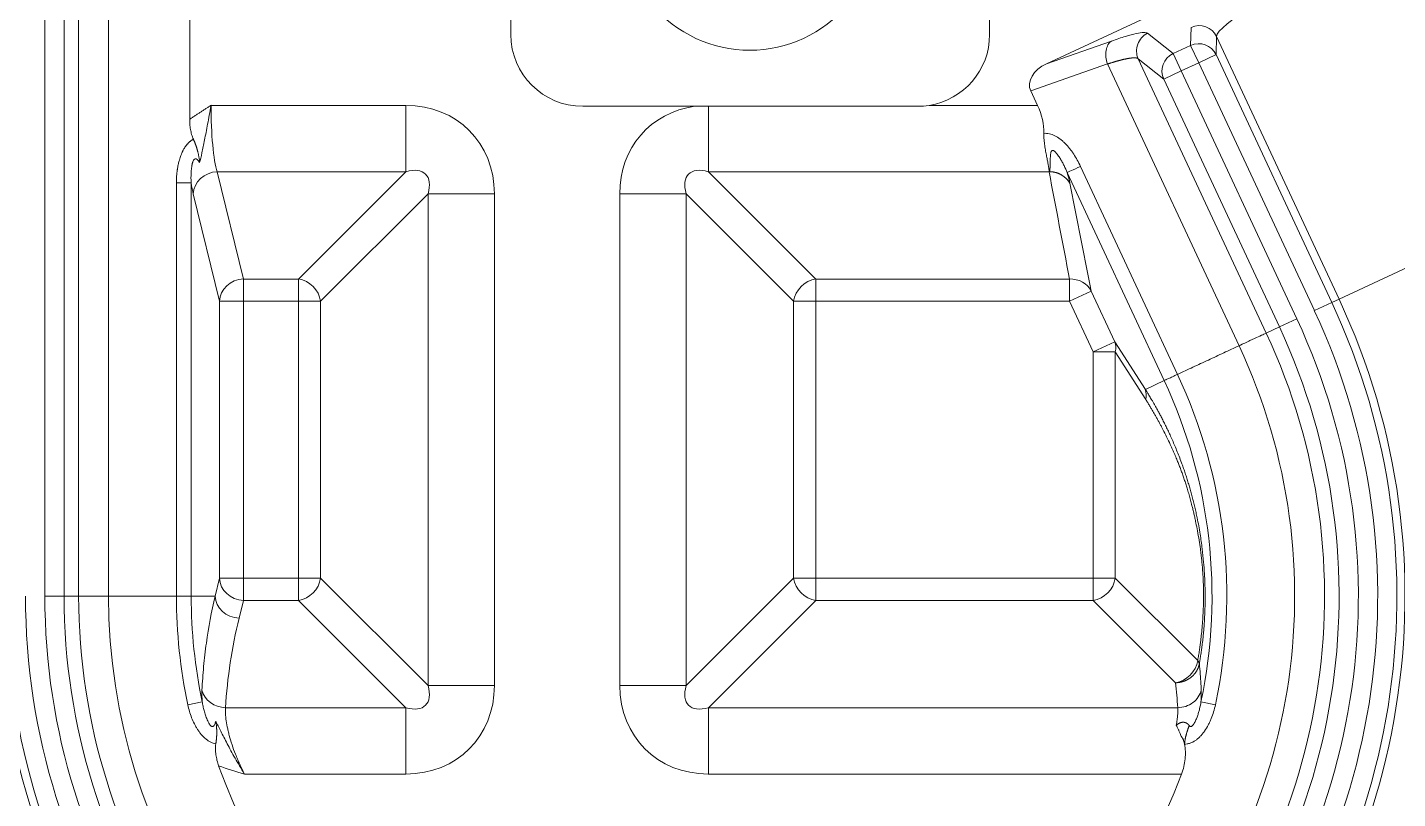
# Model space of a CAD drawing. Header units: millimetres. Extents: x 559 to 1112, y 323 to 643.
# Drawn here: x 668.85 to 697.47, y 448.84 to 464.97 of the extents above; entities that cross this region are included whole.
import ezdxf

# ---------------------------------------------------------------- set-up
doc = ezdxf.new("R2010")
doc.units = ezdxf.units.MM
doc.layers.add('core', color=7, linetype='Continuous', lineweight=20)

msp = doc.modelspace()

# ---------------------------------------------------------------- linework, layer by layer
at = {"layer": 'core', "lineweight": 13}
for p, q in [((669.211, 497.342), (669.211, 453.078)), ((669.613, 453.078), (669.613, 497.342)), ((669.917, 483.487), (669.917, 453.078)), ((670.542, 453.078), (670.542, 483.425)), ((690.135, 464.208), (697.82, 467.792)), ((672.236, 465.957), (672.236, 463.05)), ((692.243, 464.845), (692.777, 464.42)), ((693.142, 464.59), (693.152, 464.968)), ((690.135, 464.208), (691.491, 464.683)), ((693.142, 464.59), (692.777, 464.42)), ((693.142, 464.59), (693.312, 464.228)), ((693.686, 464.775), (693.676, 464.398)), ((693.686, 464.775), (696.245, 459.287)), ((692.582, 463.887), (692.048, 464.312)), ((694.722, 458.577), (692.048, 464.312)), ((692.946, 464.057), (692.777, 464.42)), ((693.312, 464.228), (693.676, 464.398)), ((696.092, 459.216), (693.676, 464.398)), ((691.41, 464.203), (689.803, 463.641)), ((694.156, 458.313), (691.41, 464.203)), ((692.582, 463.887), (692.946, 464.057)), ((693.312, 464.228), (692.946, 464.057)), ((692.946, 464.057), (695.362, 458.875)), ((695.728, 459.046), (693.312, 464.228)), ((692.582, 463.887), (694.998, 458.706)), ((689.945, 463.337), (689.803, 463.641)), ((672.682, 463.337), (676.752, 463.337)), ((676.752, 463.337), (676.752, 461.95)), ((683.07, 463.318), (687.445, 463.318)), ((683.07, 461.95), (683.07, 463.318)), ((689.945, 463.337), (687.681, 463.337)), ((672.81, 461.95), (676.752, 461.95)), ((672.81, 461.95), (673.359, 459.707)), ((674.509, 459.707), (676.752, 461.95)), ((683.07, 461.95), (690.188, 461.95)), ((683.07, 461.95), (685.313, 459.707)), ((690.844, 462.062), (692.872, 457.714)), ((702.436, 462.174), (696.245, 459.287)), ((671.959, 461.721), (671.959, 453.078)), ((671.959, 461.721), (672.267, 461.721)), ((672.267, 453.078), (672.267, 461.721)), ((690.565, 461.932), (692.593, 457.584)), ((672.858, 459.245), (672.31, 461.488)), ((677.215, 461.488), (674.971, 459.245)), ((677.215, 461.488), (678.601, 461.488)), ((677.215, 461.488), (677.215, 451.207)), ((678.601, 451.207), (678.601, 461.488)), ((681.221, 461.488), (681.221, 451.207)), ((681.221, 461.488), (682.608, 461.488)), ((682.608, 451.207), (682.608, 461.488)), ((684.851, 459.245), (682.608, 461.488)), ((673.359, 459.245), (673.359, 459.707)), ((674.509, 459.707), (673.359, 459.707)), ((674.509, 459.707), (674.509, 459.245)), ((690.614, 459.707), (685.313, 459.707)), ((685.313, 459.707), (685.313, 459.245)), ((690.614, 459.707), (690.614, 459.245)), ((690.614, 459.245), (691.067, 459.456)), ((691.562, 458.396), (691.067, 459.456)), ((672.858, 459.245), (672.858, 453.45)), ((672.858, 459.245), (673.359, 459.245)), ((673.359, 453.45), (673.359, 459.245)), ((673.359, 459.245), (674.509, 459.245)), ((674.509, 459.245), (674.509, 453.45)), ((674.509, 459.245), (674.971, 459.245)), ((674.971, 453.45), (674.971, 459.245)), ((684.851, 459.245), (685.313, 459.245)), ((684.851, 459.245), (684.851, 453.45)), ((685.313, 459.245), (690.614, 459.245)), ((685.313, 453.45), (685.313, 459.245)), ((691.108, 458.184), (690.614, 459.245)), ((696.092, 459.216), (695.728, 459.046)), ((696.245, 459.287), (696.092, 459.216)), ((695.362, 458.875), (694.998, 458.706)), ((694.998, 458.706), (694.722, 458.577)), ((691.562, 458.396), (691.108, 458.184)), ((691.562, 458.396), (692.198, 457.4)), ((691.108, 458.184), (691.57, 458.184)), ((691.108, 458.184), (691.108, 453.45)), ((692.206, 457.188), (691.57, 458.184)), ((691.57, 453.45), (691.57, 458.184)), ((692.593, 457.584), (692.198, 457.4)), ((672.767, 453.078), (672.858, 453.45)), ((673.359, 453.45), (672.858, 453.45)), ((673.359, 452.988), (673.359, 453.45)), ((674.509, 453.45), (673.359, 453.45)), ((674.971, 453.45), (674.509, 453.45)), ((674.509, 452.988), (674.509, 453.45)), ((674.971, 453.45), (677.215, 451.207)), ((682.608, 451.207), (684.851, 453.45)), ((685.313, 453.45), (684.851, 453.45)), ((691.108, 453.45), (685.313, 453.45)), ((685.313, 452.988), (685.313, 453.45)), ((691.57, 453.45), (691.108, 453.45)), ((691.108, 453.45), (691.108, 452.988)), ((691.57, 453.45), (693.292, 451.729)), ((669.211, 453.078), (669.613, 453.078)), ((669.917, 453.078), (669.613, 453.078)), ((672.767, 453.078), (672.267, 453.078)), ((673.359, 452.988), (673.268, 452.616)), ((673.359, 452.988), (674.509, 452.988)), ((676.752, 450.744), (674.509, 452.988)), ((685.313, 452.988), (683.07, 450.744)), ((685.313, 452.988), (691.108, 452.988)), ((692.829, 451.267), (691.108, 452.988)), ((678.601, 451.207), (677.215, 451.207)), ((682.608, 451.207), (681.221, 451.207)), ((672.498, 450.87), (672.197, 450.806)), ((693.662, 450.806), (693.36, 450.87)), ((676.752, 450.744), (672.984, 450.744)), ((676.752, 450.744), (676.752, 449.358)), ((683.07, 449.358), (683.07, 450.744)), ((692.874, 450.744), (683.07, 450.744)), ((676.752, 449.358), (673.381, 449.358)), ((683.07, 449.358), (692.955, 449.358))]:
    msp.add_line(p, q, dxfattribs=at)
at = {"layer": 'core', "color": 2, "lineweight": 13}
for p, q in [((678.945, 471.818), (678.945, 464.818)), ((678.945, 471.818), (678.945, 464.818)), ((688.945, 464.818), (688.945, 466.421)), ((688.945, 464.818), (688.945, 466.421)), ((680.445, 463.318), (682.79, 463.318)), ((680.445, 463.318), (682.79, 463.318)), ((683.07, 463.318), (687.445, 463.318))]:
    msp.add_line(p, q, dxfattribs=at)
at = {"layer": 'core', "lineweight": 13}
for centre, radius, start, end in [((719.145, 493.318), 100.6, 102.90589, 234.03401), ((719.145, 493.318), 100.175, 102.90589, 234.02621), ((719.145, 493.318), 99.403, 102.30628, 234.05643), ((719.145, 493.318), 99.101, 102.30628, 234.08425), ((719.145, 493.318), 99.011, 102.22118, 234.09442), ((719.145, 487.282), 85.99, 192.44405, 257.55596), ((719.145, 487.282), 84.657, 193.18185, 256.81814), ((683.935, 467.162), 2.672, 220.2252, 319.7748), ((682.929, 453.078), 23.828, 180, 25), ((682.929, 453.078), 23.204, 180, 25), ((682.929, 453.078), 22.9, 180, 25), ((682.929, 453.078), 22.498, 180, 25), ((682.929, 453.078), 22.094, 180, 25), ((682.929, 453.078), 21.692, 180, 25), ((682.929, 453.078), 21.524, 180, 25), ((682.929, 453.078), 14.692, 180, 25), ((682.929, 453.078), 14.524, 180, 25), ((682.929, 453.078), 14.122, 180, 25), ((682.929, 453.078), 13.718, 180, 25), ((682.929, 453.078), 13.316, 180, 25), ((682.929, 453.078), 13.012, 180, 25), ((682.929, 453.078), 12.388, 180, 25), ((682.929, 453.078), 10.97, 348.0479, 25), ((682.929, 453.078), 10.662, 348.0479, 25), ((682.929, 453.078), 10.97, 180, 191.9521), ((682.929, 453.078), 10.662, 180, 191.9521), ((682.929, 453.078), 10.694, 199.3752, 339.6439)]:
    msp.add_arc(centre, radius, start, end, dxfattribs=at)
at = {"layer": 'core', "color": 2, "lineweight": 13}
for centre, start, end in [((680.445, 464.818), 180, 270), ((680.445, 464.818), 180, 270), ((687.445, 464.818), 279.0813, 0), ((687.445, 464.818), 279.0813, 0)]:
    msp.add_arc(centre, 1.5, start, end, dxfattribs=at)
at = {"layer": 'core', "lineweight": 13}
for centre, major_axis, ratio, start_param, end_param in [((696.79, 466.2), (3.1, 1.446), 0.117469, 0.05236, 3.089233), ((693.322, 464.606), (0.402, -0.011), 0.993174, 0.465289, 2.030615), ((693.312, 464.228), (-0.402, 0.011), 0.993174, 3.606882, 5.172208), ((692.946, 464.057), (0.25, 0.315), 0.993174, 1.110978, 2.676303), ((690.346, 463.86), (0.553, 0.194), 0.68656, 1.715062, 3.209964), ((672.893, 463.337), (0, 1.509), 0.140139, 1.567018, 2.735758), ((676.411, 461.147), (1.665, 1.665), 0.854588, 5.576034, 6.990337), ((683.411, 461.147), (-1.665, 1.665), 0.854588, 5.707168, 6.990337), ((688.19, 463.337), (-1.781, 0.999), 0.635013, 3.467545, 3.865302), ((672.81, 461.488), (-0.489, -0.12), 0.914519, 4.492315, 6.021833), ((676.411, 461.147), (0.753, 0.753), 0.472398, 5.576034, 6.990337), ((683.411, 461.147), (-0.753, 0.753), 0.472398, 5.576034, 6.990337), ((691.472, 462.355), (0.912, 0.425), 0.000389, 3.246172, 3.953171), ((672.393, 463.337), (0, 2.012), 0.105104, 2.502949, 2.735758), ((673.359, 459.245), (0.489, 0.12), 0.914519, 1.350722, 2.880241), ((674.509, 459.245), (-0.356, 0.356), 0.854588, 4.005238, 5.41954), ((685.313, 459.245), (-0.356, -0.356), 0.854588, 4.005238, 5.41954), ((690.614, 459.245), (0.494, 0.097), 0.916024, 0.263632, 1.392781), ((691.108, 458.184), (-0.424, -0.271), 0.781524, 2.456434, 2.973252), ((691.744, 457.188), (0.424, 0.271), 0.781524, 5.598026, 6.114844), ((673.359, 453.45), (-0.489, 0.12), 0.914519, 0.261352, 1.79087), ((674.509, 453.45), (0.356, 0.356), 0.854588, 4.005238, 5.41954), ((685.313, 453.45), (0.356, -0.356), 0.854588, 4.005238, 5.41954), ((691.108, 453.45), (0.356, 0.356), 0.854588, 4.005238, 5.41954), ((673.268, 453.078), (0.489, -0.12), 0.914519, 3.402945, 4.932463), ((682.929, 450.102), (0, 10.277), 0.969623, 1.323683, 1.508237), ((692.829, 451.729), (0.356, 0.356), 0.854588, 4.005238, 5.41954), ((672.984, 451.207), (-0.502, 0.03), 0.918509, 0.267542, 1.626527), ((676.411, 451.548), (1.665, -1.665), 0.854588, 5.576034, 6.990337), ((676.411, 451.548), (-0.753, 0.753), 0.472398, 2.434441, 3.848744), ((683.411, 451.548), (-1.665, -1.665), 0.854588, 5.576034, 6.990337), ((683.411, 451.548), (0.753, 0.753), 0.472398, 2.434441, 3.848744)]:
    msp.add_ellipse(centre, major_axis=major_axis, ratio=ratio, start_param=start_param, end_param=end_param, dxfattribs=at)
for points, degree in [([(692.243, 464.845), (692.227, 464.856), (692.173, 464.866), (692.019, 464.844), (691.794, 464.784), (691.599, 464.72), (691.491, 464.683)], 3), ([(691.491, 464.683), (691.462, 464.665), (691.412, 464.61), (691.372, 464.489), (691.367, 464.347), (691.391, 464.25), (691.41, 464.203)], 3), ([(672.236, 463.05), (672.682, 463.342)], 1), ([(682.79, 463.318), (682.883, 463.318), (682.977, 463.318), (683.07, 463.318)], 3), ([(682.79, 463.318), (682.883, 463.318), (682.977, 463.318), (683.07, 463.318)], 3), ([(690.188, 461.95), (690.33, 461.202), (690.472, 460.455), (690.614, 459.707)], 3), ([(690.62, 461.711), (691.067, 459.456)], 1), ([(692.872, 457.714), (694.156, 458.313)], 1), ([(671.959, 453.078), (671.487, 453.078), (671.014, 453.078), (670.542, 453.078)], 3), ([(692.874, 450.744), (692.864, 450.919), (692.849, 451.093), (692.829, 451.267)], 3), ([(673.381, 449.358), (673.198, 449.407), (673.017, 449.461), (672.841, 449.53)], 3)]:
    msp.add_open_spline(points, degree=degree, dxfattribs=at)
for points, degree, knots in [([(692.048, 464.312), (692.026, 464.36), (692.005, 464.463), (692.033, 464.619), (692.113, 464.757), (692.195, 464.822), (692.243, 464.845)], 3, [0, 0, 0, 0, 0.25, 0.5, 0.75, 1, 1, 1, 1]), ([(692.048, 464.312), (692.046, 464.313), (692.044, 464.315), (692.041, 464.318), (692.037, 464.32), (692.032, 464.322), (692.027, 464.324), (692.022, 464.326), (692.017, 464.327), (692.011, 464.328), (692.005, 464.33), (691.998, 464.33), (691.991, 464.331), (691.984, 464.332), (691.976, 464.332), (691.969, 464.332), (691.96, 464.332), (691.952, 464.332), (691.943, 464.332), (691.934, 464.331), (691.925, 464.33), (691.915, 464.329), (691.906, 464.328), (691.895, 464.327), (691.885, 464.326), (691.874, 464.324), (691.864, 464.323), (691.853, 464.321), (691.841, 464.319), (691.83, 464.317), (691.818, 464.315), (691.806, 464.312), (691.794, 464.31), (691.781, 464.307), (691.769, 464.305), (691.756, 464.302), (691.743, 464.299), (691.73, 464.296), (691.717, 464.292), (691.703, 464.289), (691.69, 464.286), (691.676, 464.282), (691.662, 464.278), (691.648, 464.275), (691.634, 464.271), (691.62, 464.267), (691.605, 464.263), (691.591, 464.259), (691.576, 464.255), (691.562, 464.25), (691.547, 464.246), (691.532, 464.242), (691.517, 464.237), (691.502, 464.232), (691.487, 464.228), (691.471, 464.223), (691.456, 464.218), (691.441, 464.213), (691.425, 464.208), (691.415, 464.205), (691.41, 464.203)], 3, [0, 0, 0, 0, 0.019857, 0.039622, 0.059295, 0.078876, 0.098366, 0.117763, 0.137069, 0.156283, 0.175405, 0.194435, 0.213373, 0.23222, 0.250974, 0.269637, 0.288208, 0.306687, 0.325075, 0.34337, 0.361574, 0.379686, 0.397706, 0.415634, 0.433471, 0.451216, 0.468869, 0.486431, 0.5039, 0.521278, 0.538564, 0.555759, 0.572862, 0.589873, 0.606792, 0.62362, 0.640356, 0.657, 0.673553, 0.690014, 0.706383, 0.722661, 0.738847, 0.754941, 0.770944, 0.786855, 0.802675, 0.818403, 0.83404, 0.849585, 0.865038, 0.8804, 0.89567, 0.910849, 0.925936, 0.940932, 0.955836, 0.970649, 0.98537, 1, 1, 1, 1]), ([(672.444, 462.14), (672.459, 462.199), (672.475, 462.268), (672.51, 462.427), (672.528, 462.517), (672.567, 462.716), (672.588, 462.826), (672.633, 463.066), (672.657, 463.197), (672.682, 463.337)], 3, [0, 0, 0, 0, 0.25, 0.25, 0.5, 0.5, 0.75, 0.75, 1, 1, 1, 1]), ([(672.236, 463.05), (672.235, 463.014), (672.237, 462.977), (672.243, 462.905), (672.247, 462.869), (672.256, 462.816), (672.26, 462.799), (672.268, 462.764), (672.272, 462.746), (672.287, 462.695), (672.299, 462.662), (672.313, 462.631)], 3, [0, 0, 0, 0, 0.25, 0.25, 0.5, 0.5, 0.625, 0.625, 0.75, 0.75, 1, 1, 1, 1]), ([(672.313, 462.631), (672.31, 462.629), (672.304, 462.626), (672.294, 462.62), (672.285, 462.613), (672.275, 462.607), (672.265, 462.6), (672.255, 462.592), (672.245, 462.584), (672.235, 462.575), (672.225, 462.566), (672.214, 462.556), (672.204, 462.546), (672.194, 462.535), (672.184, 462.524), (672.173, 462.512), (672.157, 462.492), (672.138, 462.465), (672.118, 462.432), (672.103, 462.405), (672.088, 462.375), (672.071, 462.338), (672.053, 462.295), (672.036, 462.245), (672.018, 462.189), (671.999, 462.113), (671.987, 462.053), (671.981, 462.016), (671.98, 462.008), (671.978, 461.996), (671.976, 461.982), (671.974, 461.965), (671.971, 461.945), (671.969, 461.922), (671.966, 461.896), (671.964, 461.867), (671.962, 461.834), (671.96, 461.799), (671.959, 461.761), (671.959, 461.735), (671.959, 461.721)], 3, [0, 0, 0, 0, 0.01266, 0.025663, 0.039007, 0.05269, 0.066707, 0.081057, 0.095737, 0.110744, 0.126075, 0.141731, 0.157709, 0.17401, 0.190635, 0.207587, 0.22487, 0.272238, 0.310875, 0.340852, 0.367377, 0.408465, 0.463854, 0.502242, 0.558161, 0.631698, 0.723047, 0.728118, 0.735894, 0.746376, 0.759567, 0.775469, 0.794085, 0.815414, 0.839455, 0.866206, 0.895657, 0.927791, 0.962585, 1, 1, 1, 1]), ([(672.313, 462.631), (672.315, 462.627), (672.319, 462.618), (672.325, 462.606), (672.33, 462.593), (672.335, 462.58), (672.341, 462.568), (672.346, 462.555), (672.351, 462.542), (672.356, 462.529), (672.36, 462.516), (672.365, 462.503), (672.369, 462.49), (672.374, 462.477), (672.378, 462.464), (672.382, 462.451), (672.386, 462.438), (672.39, 462.425), (672.393, 462.412), (672.397, 462.399), (672.4, 462.385), (672.405, 462.367), (672.411, 462.344), (672.417, 462.316), (672.423, 462.29), (672.428, 462.265), (672.433, 462.241), (672.437, 462.219), (672.44, 462.197), (672.442, 462.177), (672.444, 462.158), (672.444, 462.146), (672.444, 462.14)], 3, [0, 0, 0, 0, 0.023814, 0.047729, 0.071752, 0.095889, 0.120147, 0.14453, 0.169042, 0.193687, 0.218466, 0.243382, 0.268435, 0.293624, 0.318949, 0.344406, 0.369995, 0.395709, 0.421545, 0.447498, 0.47356, 0.499724, 0.558272, 0.615274, 0.670588, 0.724078, 0.775616, 0.825078, 0.872349, 0.917322, 0.959901, 1, 1, 1, 1]), ([(690.08, 462.752), (690.079, 462.707), (690.08, 462.663), (690.086, 462.578), (690.091, 462.537), (690.099, 462.477), (690.102, 462.458), (690.108, 462.419), (690.112, 462.4), (690.122, 462.344), (690.129, 462.308), (690.143, 462.24), (690.149, 462.208), (690.158, 462.162), (690.161, 462.147), (690.167, 462.118), (690.169, 462.104), (690.176, 462.063), (690.18, 462.037), (690.184, 462.002), (690.185, 461.991), (690.187, 461.97), (690.188, 461.96), (690.188, 461.95)], 3, [0, 0, 0, 0, 0.125, 0.125, 0.25, 0.25, 0.3125, 0.3125, 0.375, 0.375, 0.5, 0.5, 0.625, 0.625, 0.6875, 0.6875, 0.75, 0.75, 0.875, 0.875, 0.9375, 0.9375, 1, 1, 1, 1]), ([(690.08, 462.752), (690.099, 462.754), (690.118, 462.754), (690.155, 462.751), (690.174, 462.749), (690.212, 462.741), (690.231, 462.735), (690.26, 462.725), (690.27, 462.721), (690.289, 462.713), (690.299, 462.709), (690.346, 462.685), (690.383, 462.661), (690.436, 462.62), (690.454, 462.606), (690.489, 462.575), (690.505, 462.559), (690.555, 462.509), (690.586, 462.474), (690.631, 462.418), (690.645, 462.399), (690.674, 462.36), (690.688, 462.34), (690.728, 462.278), (690.753, 462.237), (690.801, 462.151), (690.823, 462.107), (690.844, 462.062)], 3, [0, 0, 0, 0, 0.0625, 0.0625, 0.125, 0.125, 0.1875, 0.1875, 0.21875, 0.21875, 0.25, 0.25, 0.375, 0.375, 0.4375, 0.4375, 0.5, 0.5, 0.625, 0.625, 0.6875, 0.6875, 0.75, 0.75, 0.875, 0.875, 1, 1, 1, 1]), ([(690.201, 461.952), (690.204, 461.975), (690.206, 462.002), (690.208, 462.045), (690.209, 462.06), (690.21, 462.092), (690.21, 462.108), (690.21, 462.142), (690.211, 462.16), (690.211, 462.195), (690.212, 462.214), (690.213, 462.251), (690.214, 462.27), (690.216, 462.298), (690.217, 462.308), (690.22, 462.327), (690.221, 462.336), (690.226, 462.354), (690.228, 462.363), (690.234, 462.375), (690.236, 462.379), (690.241, 462.386), (690.245, 462.389), (690.25, 462.393), (690.252, 462.394), (690.257, 462.395), (690.259, 462.395), (690.265, 462.395), (690.268, 462.395), (690.274, 462.394), (690.277, 462.392), (690.286, 462.388), (690.292, 462.384), (690.304, 462.376), (690.31, 462.371), (690.32, 462.36), (690.326, 462.355), (690.336, 462.344), (690.341, 462.338), (690.355, 462.321), (690.364, 462.309), (690.381, 462.285), (690.389, 462.273), (690.405, 462.249), (690.413, 462.237), (690.435, 462.2), (690.449, 462.176), (690.476, 462.127), (690.488, 462.103), (690.524, 462.03), (690.545, 461.981), (690.565, 461.932)], 3, [0, 0, 0, 0, 0.125, 0.125, 0.1875, 0.1875, 0.25, 0.25, 0.3125, 0.3125, 0.375, 0.375, 0.4375, 0.4375, 0.46875, 0.46875, 0.5, 0.5, 0.53125, 0.53125, 0.546875, 0.546875, 0.5625, 0.5625, 0.570312, 0.570312, 0.578125, 0.578125, 0.585937, 0.585937, 0.59375, 0.59375, 0.609375, 0.609375, 0.625, 0.625, 0.640625, 0.640625, 0.65625, 0.65625, 0.6875, 0.6875, 0.71875, 0.71875, 0.75, 0.75, 0.8125, 0.8125, 0.875, 0.875, 1, 1, 1, 1]), ([(672.267, 461.721), (672.263, 461.786), (672.262, 461.856), (672.268, 461.96), (672.27, 461.994), (672.277, 462.043), (672.279, 462.059), (672.283, 462.083), (672.284, 462.09), (672.287, 462.105), (672.289, 462.113), (672.292, 462.127), (672.294, 462.134), (672.298, 462.147), (672.3, 462.153), (672.306, 462.171), (672.32, 462.201), (672.337, 462.216), (672.375, 462.225), (672.407, 462.2), (672.444, 462.14)], 3, [0, 0, 0, 0, 0.25, 0.25, 0.375, 0.375, 0.4375, 0.4375, 0.46875, 0.46875, 0.5, 0.5, 0.53125, 0.53125, 0.5625, 0.5625, 0.625, 0.75, 0.75, 1, 1, 1, 1]), ([(690.201, 461.952), (690.2, 461.952), (690.197, 461.951), (690.193, 461.951), (690.19, 461.95), (690.188, 461.95), (690.188, 461.95)], 3, [0, 0, 0, 0, 0.30008, 0.60015, 0.900195, 1, 1, 1, 1]), ([(690.201, 461.952), (690.205, 461.952), (690.213, 461.951), (690.224, 461.951), (690.236, 461.95), (690.248, 461.948), (690.259, 461.947), (690.271, 461.945), (690.282, 461.943), (690.294, 461.941), (690.305, 461.938), (690.316, 461.936), (690.328, 461.933), (690.339, 461.93), (690.35, 461.926), (690.361, 461.923), (690.372, 461.919), (690.382, 461.915), (690.393, 461.91), (690.403, 461.906), (690.413, 461.901), (690.423, 461.896), (690.433, 461.891), (690.443, 461.886), (690.456, 461.878), (690.473, 461.868), (690.492, 461.854), (690.511, 461.84), (690.528, 461.825), (690.545, 461.81), (690.56, 461.794), (690.574, 461.778), (690.587, 461.762), (690.599, 461.745), (690.61, 461.728), (690.617, 461.717), (690.62, 461.711)], 3, [0, 0, 0, 0, 0.022195, 0.04444, 0.06673, 0.089057, 0.111416, 0.1338, 0.156204, 0.17862, 0.201042, 0.223464, 0.245879, 0.268281, 0.290664, 0.31302, 0.335345, 0.357631, 0.379872, 0.402062, 0.424195, 0.446265, 0.468267, 0.490194, 0.51204, 0.559653, 0.60675, 0.653278, 0.699188, 0.744435, 0.788977, 0.832779, 0.875807, 0.918036, 0.95944, 1, 1, 1, 1]), ([(690.565, 461.932), (690.587, 461.86), (690.618, 461.744), (690.62, 461.711)], 2, [0, 0, 0, 0.499754, 1, 1, 1]), ([(694.722, 458.577), (694.716, 458.574), (694.699, 458.566), (694.644, 458.54), (694.605, 458.522), (694.509, 458.477), (694.45, 458.45), (694.316, 458.388), (694.24, 458.352), (694.156, 458.313)], 3, [0, 0, 0, 0, 0.25, 0.25, 0.5, 0.5, 0.75, 0.75, 1, 1, 1, 1]), ([(692.872, 457.714), (692.833, 457.696), (692.797, 457.679), (692.733, 457.65), (692.705, 457.637), (692.658, 457.614), (692.638, 457.605), (692.608, 457.591), (692.598, 457.587), (692.593, 457.584)], 3, [0, 0, 0, 0, 0.25, 0.25, 0.5, 0.5, 0.75, 0.75, 1, 1, 1, 1]), ([(693.326, 451.666), (693.328, 451.676), (693.331, 451.695), (693.336, 451.724), (693.341, 451.754), (693.346, 451.785), (693.351, 451.817), (693.356, 451.85), (693.361, 451.883), (693.367, 451.918), (693.372, 451.953), (693.376, 451.989), (693.381, 452.027), (693.386, 452.064), (693.391, 452.103), (693.396, 452.143), (693.4, 452.183), (693.405, 452.225), (693.409, 452.267), (693.413, 452.31), (693.417, 452.354), (693.425, 452.451), (693.435, 452.593), (693.443, 452.772), (693.447, 452.925), (693.448, 453.052), (693.447, 453.187), (693.443, 453.35), (693.433, 453.56), (693.415, 453.803), (693.386, 454.08), (693.342, 454.39), (693.296, 454.642), (693.257, 454.827), (693.232, 454.938), (693.206, 455.047), (693.178, 455.154), (693.149, 455.26), (693.119, 455.365), (693.088, 455.468), (693.056, 455.57), (693.023, 455.67), (692.989, 455.769), (692.949, 455.879), (692.903, 456), (692.852, 456.127), (692.802, 456.249), (692.752, 456.363), (692.703, 456.472), (692.655, 456.573), (692.608, 456.669), (692.563, 456.758), (692.52, 456.842), (692.479, 456.919), (692.44, 456.99), (692.404, 457.055), (692.37, 457.115), (692.338, 457.169), (692.31, 457.217), (692.285, 457.259), (692.262, 457.296), (692.243, 457.327), (692.227, 457.353), (692.214, 457.374), (692.205, 457.388), (692.2, 457.397), (692.198, 457.4)], 3, [0, 0, 0, 0, 0.004428, 0.008975, 0.01364, 0.018422, 0.023321, 0.028334, 0.033463, 0.038704, 0.044059, 0.049525, 0.055102, 0.060789, 0.066585, 0.07249, 0.078504, 0.084625, 0.090853, 0.097188, 0.10363, 0.110177, 0.139772, 0.16546, 0.187388, 0.205646, 0.220281, 0.245577, 0.275779, 0.311091, 0.351849, 0.398548, 0.451874, 0.469815, 0.487818, 0.505886, 0.524022, 0.542228, 0.560503, 0.578849, 0.597264, 0.615747, 0.634296, 0.652908, 0.67928, 0.704961, 0.729897, 0.754037, 0.777327, 0.799714, 0.821148, 0.841578, 0.860956, 0.879238, 0.896378, 0.912337, 0.927076, 0.94056, 0.952756, 0.963634, 0.973169, 0.981337, 0.988119, 0.993498, 0.997462, 1, 1, 1, 1]), ([(692.206, 457.188), (692.213, 457.177), (692.227, 457.156), (692.247, 457.123), (692.267, 457.091), (692.286, 457.059), (692.306, 457.026), (692.325, 456.994), (692.343, 456.962), (692.362, 456.931), (692.38, 456.899), (692.398, 456.867), (692.416, 456.836), (692.434, 456.805), (692.451, 456.773), (692.468, 456.742), (692.485, 456.711), (692.502, 456.681), (692.518, 456.65), (692.534, 456.62), (692.55, 456.589), (692.587, 456.519), (692.644, 456.406), (692.71, 456.267), (692.766, 456.144), (692.811, 456.041), (692.852, 455.944), (692.889, 455.852), (692.923, 455.765), (692.956, 455.677), (692.988, 455.587), (693.019, 455.495), (693.049, 455.402), (693.08, 455.302), (693.112, 455.195), (693.143, 455.082), (693.17, 454.979), (693.193, 454.885), (693.213, 454.798), (693.234, 454.707), (693.259, 454.588), (693.289, 454.435), (693.321, 454.252), (693.346, 454.086), (693.361, 453.963), (693.372, 453.867), (693.382, 453.773), (693.391, 453.661), (693.4, 453.544), (693.406, 453.421), (693.411, 453.294), (693.414, 453.147), (693.413, 452.989), (693.409, 452.827), (693.403, 452.684), (693.395, 452.559), (693.388, 452.468), (693.382, 452.406), (693.379, 452.365), (693.375, 452.323), (693.37, 452.279), (693.365, 452.235), (693.36, 452.189), (693.354, 452.142), (693.348, 452.094), (693.342, 452.045), (693.335, 451.995), (693.327, 451.944), (693.319, 451.892), (693.311, 451.838), (693.301, 451.784), (693.295, 451.747), (693.292, 451.729)], 3, [0, 0, 0, 0, 0.009066, 0.018037, 0.026915, 0.0357, 0.044393, 0.052996, 0.061508, 0.069931, 0.078266, 0.086513, 0.094673, 0.102748, 0.110738, 0.118643, 0.126465, 0.134205, 0.141862, 0.149439, 0.156935, 0.164352, 0.200921, 0.238457, 0.26182, 0.284629, 0.3069, 0.325026, 0.343108, 0.361144, 0.379129, 0.397059, 0.414933, 0.432748, 0.453714, 0.474176, 0.494153, 0.508489, 0.52348, 0.539107, 0.555349, 0.58383, 0.615121, 0.644043, 0.663036, 0.672395, 0.688786, 0.705819, 0.723498, 0.741831, 0.760831, 0.780517, 0.807211, 0.831234, 0.852627, 0.871397, 0.887525, 0.893602, 0.899868, 0.906327, 0.912979, 0.919829, 0.92688, 0.934135, 0.941597, 0.94927, 0.957159, 0.965268, 0.973601, 0.982164, 0.990962, 1, 1, 1, 1]), ([(670.542, 453.078), (670.449, 453.078), (670.365, 453.078), (670.217, 453.078), (670.153, 453.078), (670.046, 453.078), (670.004, 453.078), (669.943, 453.078), (669.924, 453.078), (669.917, 453.078)], 3, [0, 0, 0, 0, 0.25, 0.25, 0.5, 0.5, 0.75, 0.75, 1, 1, 1, 1]), ([(672.267, 453.078), (672.261, 453.078), (672.249, 453.078), (672.216, 453.078), (672.195, 453.078), (672.143, 453.078), (672.112, 453.078), (672.041, 453.078), (672.002, 453.078), (671.959, 453.078)], 3, [0, 0, 0, 0, 0.25, 0.25, 0.5, 0.5, 0.75, 0.75, 1, 1, 1, 1]), ([(672.493, 451.114), (672.501, 451.278), (672.513, 451.441), (672.543, 451.769), (672.562, 451.933), (672.631, 452.424), (672.691, 452.751), (672.767, 453.078)], 3, [0, 0, 0, 0, 0.25, 0.25, 0.5, 0.5, 1, 1, 1, 1]), ([(692.829, 451.267), (692.833, 451.267), (692.841, 451.267), (692.852, 451.267), (692.864, 451.268), (692.875, 451.269), (692.887, 451.27), (692.898, 451.272), (692.909, 451.273), (692.921, 451.275), (692.932, 451.278), (692.943, 451.28), (692.954, 451.283), (692.965, 451.286), (692.976, 451.289), (692.987, 451.292), (692.998, 451.296), (693.009, 451.3), (693.02, 451.304), (693.031, 451.308), (693.042, 451.313), (693.052, 451.318), (693.063, 451.323), (693.073, 451.328), (693.083, 451.334), (693.093, 451.34), (693.103, 451.346), (693.113, 451.352), (693.123, 451.359), (693.133, 451.365), (693.142, 451.372), (693.152, 451.38), (693.161, 451.387), (693.17, 451.395), (693.179, 451.403), (693.188, 451.411), (693.196, 451.419), (693.205, 451.428), (693.213, 451.437), (693.221, 451.446), (693.229, 451.455), (693.236, 451.465), (693.244, 451.474), (693.251, 451.484), (693.258, 451.495), (693.264, 451.505), (693.27, 451.515), (693.277, 451.526), (693.282, 451.537), (693.288, 451.548), (693.293, 451.559), (693.298, 451.571), (693.303, 451.582), (693.307, 451.594), (693.311, 451.606), (693.315, 451.617), (693.318, 451.63), (693.321, 451.642), (693.324, 451.654), (693.325, 451.662), (693.326, 451.666)], 3, [0, 0, 0, 0, 0.016074, 0.032145, 0.048215, 0.064287, 0.080363, 0.096447, 0.112541, 0.128648, 0.144771, 0.160912, 0.177074, 0.19326, 0.209472, 0.225713, 0.241986, 0.258293, 0.274637, 0.29102, 0.307445, 0.323914, 0.340429, 0.356994, 0.373609, 0.390278, 0.407003, 0.423784, 0.440626, 0.457529, 0.474496, 0.491529, 0.508628, 0.525797, 0.543036, 0.560347, 0.577731, 0.595191, 0.612727, 0.630341, 0.648033, 0.665805, 0.683658, 0.701593, 0.71961, 0.73771, 0.755894, 0.774162, 0.792515, 0.810952, 0.829475, 0.848084, 0.866777, 0.885556, 0.90442, 0.923369, 0.942401, 0.961518, 0.980718, 1, 1, 1, 1]), ([(693.326, 451.666), (693.326, 451.666), (693.326, 451.667), (693.325, 451.668), (693.325, 451.669), (693.324, 451.67), (693.324, 451.672), (693.323, 451.674), (693.322, 451.676), (693.321, 451.678), (693.32, 451.681), (693.319, 451.684), (693.318, 451.688), (693.316, 451.691), (693.313, 451.697), (693.309, 451.705), (693.303, 451.714), (693.297, 451.722), (693.293, 451.727), (693.292, 451.729)], 3, [0, 0, 0, 0, 0.02398, 0.050385, 0.079271, 0.110678, 0.144638, 0.181174, 0.220304, 0.262041, 0.306393, 0.353366, 0.402963, 0.455182, 0.510022, 0.663821, 0.796686, 0.908713, 1, 1, 1, 1]), ([(693.326, 451.666), (693.327, 451.658), (693.329, 451.636), (693.333, 451.596), (693.338, 451.541), (693.343, 451.47), (693.349, 451.392), (693.355, 451.312), (693.359, 451.239), (693.363, 451.174), (693.365, 451.133), (693.366, 451.114)], 3, [0, 0, 0, 0, 0.046179, 0.119255, 0.219239, 0.346146, 0.499999, 0.645587, 0.777457, 0.895598, 1, 1, 1, 1]), ([(672.498, 450.87), (672.495, 450.919), (672.492, 450.963), (672.491, 451.045), (672.491, 451.082), (672.493, 451.114)], 3, [0, 0, 0, 0, 0.5, 0.5, 1, 1, 1, 1]), ([(693.366, 451.114), (693.354, 451.063), (693.332, 451.013), (693.273, 450.924), (693.234, 450.883), (693.146, 450.817), (693.095, 450.79), (692.988, 450.755), (692.931, 450.745), (692.874, 450.744)], 3, [0, 0, 0, 0, 0.25, 0.25, 0.5, 0.5, 0.75, 0.75, 1, 1, 1, 1]), ([(693.366, 451.114), (693.367, 451.098), (693.367, 451.08), (693.367, 451.044), (693.367, 451.024), (693.366, 450.963), (693.364, 450.918), (693.36, 450.87)], 3, [0, 0, 0, 0, 0.25, 0.25, 0.5, 0.5, 1, 1, 1, 1]), ([(672.197, 450.806), (672.207, 450.759), (672.218, 450.713), (672.245, 450.623), (672.26, 450.578), (672.294, 450.492), (672.313, 450.449), (672.344, 450.387), (672.355, 450.367), (672.378, 450.326), (672.402, 450.287), (672.428, 450.25), (672.454, 450.214), (672.468, 450.197), (672.512, 450.146), (672.542, 450.116), (672.59, 450.077), (672.607, 450.065), (672.633, 450.048), (672.641, 450.043), (672.658, 450.033), (672.667, 450.029), (672.711, 450.007), (672.746, 449.996), (672.782, 449.989)], 3, [0, 0, 0, 0, 0.125, 0.125, 0.25, 0.25, 0.375, 0.375, 0.4375, 0.4375, 0.5, 0.5625, 0.5625, 0.625, 0.625, 0.75, 0.75, 0.8125, 0.8125, 0.84375, 0.84375, 0.875, 0.875, 1, 1, 1, 1]), ([(672.498, 450.87), (672.503, 450.839), (672.508, 450.808), (672.521, 450.746), (672.529, 450.715), (672.545, 450.652), (672.555, 450.62), (672.571, 450.572), (672.576, 450.556), (672.588, 450.525), (672.595, 450.509), (672.608, 450.477), (672.616, 450.462), (672.632, 450.43), (672.64, 450.415), (672.655, 450.392), (672.66, 450.385), (672.669, 450.375), (672.672, 450.372), (672.678, 450.366), (672.681, 450.363), (672.687, 450.358), (672.691, 450.356), (672.697, 450.352), (672.701, 450.351), (672.707, 450.349), (672.71, 450.349), (672.716, 450.35), (672.718, 450.35), (672.726, 450.353), (672.73, 450.356), (672.738, 450.363), (672.741, 450.367), (672.75, 450.38), (672.754, 450.39), (672.763, 450.41), (672.767, 450.42), (672.774, 450.441), (672.777, 450.452), (672.78, 450.462)], 3, [0, 0, 0, 0, 0.125, 0.125, 0.25, 0.25, 0.375, 0.375, 0.4375, 0.4375, 0.5, 0.5, 0.5625, 0.5625, 0.625, 0.625, 0.65625, 0.65625, 0.671875, 0.671875, 0.6875, 0.6875, 0.703125, 0.703125, 0.71875, 0.71875, 0.734375, 0.734375, 0.75, 0.75, 0.78125, 0.78125, 0.8125, 0.8125, 0.875, 0.875, 0.9375, 0.9375, 1, 1, 1, 1]), ([(693.016, 449.983), (693.035, 449.983), (693.054, 449.985), (693.083, 449.99), (693.093, 449.992), (693.112, 449.997), (693.122, 450), (693.169, 450.016), (693.206, 450.035), (693.252, 450.065), (693.261, 450.072), (693.278, 450.085), (693.304, 450.106), (693.346, 450.145), (693.376, 450.18), (693.406, 450.217), (693.421, 450.236), (693.462, 450.296), (693.488, 450.338), (693.523, 450.403), (693.534, 450.426), (693.555, 450.471), (693.565, 450.494), (693.593, 450.564), (693.61, 450.611), (693.639, 450.707), (693.651, 450.756), (693.662, 450.806)], 3, [0, 0, 0, 0, 0.0625, 0.0625, 0.09375, 0.09375, 0.125, 0.125, 0.25, 0.25, 0.28125, 0.28125, 0.3125, 0.375, 0.4375, 0.4375, 0.5, 0.5, 0.625, 0.625, 0.6875, 0.6875, 0.75, 0.75, 0.875, 0.875, 1, 1, 1, 1]), ([(693.36, 450.87), (693.353, 450.82), (693.343, 450.77), (693.325, 450.694), (693.318, 450.669), (693.303, 450.618), (693.295, 450.592), (693.276, 450.541), (693.267, 450.515), (693.25, 450.477), (693.244, 450.464), (693.231, 450.439), (693.225, 450.426), (693.214, 450.408), (693.21, 450.402), (693.202, 450.39), (693.198, 450.385), (693.188, 450.374), (693.184, 450.369), (693.176, 450.362), (693.174, 450.36), (693.168, 450.356), (693.166, 450.354), (693.16, 450.352), (693.158, 450.351), (693.153, 450.35), (693.15, 450.349), (693.143, 450.349), (693.139, 450.35), (693.131, 450.354), (693.128, 450.357), (693.122, 450.362), (693.119, 450.365), (693.117, 450.369)], 3, [0, 0, 0, 0, 0.25, 0.25, 0.375, 0.375, 0.5, 0.5, 0.625, 0.625, 0.6875, 0.6875, 0.75, 0.75, 0.78125, 0.78125, 0.8125, 0.8125, 0.84375, 0.84375, 0.859375, 0.859375, 0.875, 0.875, 0.890625, 0.890625, 0.90625, 0.90625, 0.9375, 0.9375, 0.96875, 0.96875, 1, 1, 1, 1]), ([(672.984, 450.744), (672.982, 450.714), (672.981, 450.679), (672.984, 450.619), (672.985, 450.598), (672.989, 450.553), (672.991, 450.529), (673.001, 450.455), (673.01, 450.402), (673.026, 450.317), (673.033, 450.288), (673.047, 450.228), (673.054, 450.197), (673.079, 450.102), (673.099, 450.037), (673.142, 449.905), (673.166, 449.838), (673.207, 449.735), (673.221, 449.701), (673.25, 449.632), (673.265, 449.597), (673.312, 449.494), (673.346, 449.426), (673.381, 449.358)], 3, [0, 0, 0, 0, 0.125, 0.125, 0.1875, 0.1875, 0.25, 0.25, 0.375, 0.375, 0.4375, 0.4375, 0.5, 0.5, 0.625, 0.625, 0.75, 0.75, 0.8125, 0.8125, 0.875, 0.875, 1, 1, 1, 1]), ([(692.844, 450.377), (692.848, 450.397), (692.851, 450.416), (692.857, 450.454), (692.86, 450.472), (692.867, 450.525), (692.874, 450.591), (692.877, 450.676), (692.876, 450.723), (692.874, 450.744)], 3, [0, 0, 0, 0, 0.125, 0.125, 0.25, 0.25, 0.5, 0.75, 1, 1, 1, 1]), ([(672.782, 449.989), (672.783, 449.994), (672.784, 450.005), (672.787, 450.02), (672.789, 450.034), (672.79, 450.049), (672.792, 450.063), (672.794, 450.077), (672.795, 450.09), (672.796, 450.104), (672.797, 450.117), (672.798, 450.13), (672.799, 450.142), (672.8, 450.155), (672.8, 450.167), (672.801, 450.179), (672.801, 450.19), (672.801, 450.202), (672.801, 450.213), (672.802, 450.225), (672.801, 450.236), (672.801, 450.247), (672.801, 450.26), (672.801, 450.276), (672.8, 450.294), (672.799, 450.314), (672.798, 450.335), (672.796, 450.358), (672.793, 450.382), (672.789, 450.408), (672.785, 450.435), (672.781, 450.453), (672.779, 450.463)], 3, [0, 0, 0, 0, 0.029135, 0.057826, 0.086082, 0.113916, 0.141338, 0.168362, 0.195001, 0.221265, 0.247164, 0.272712, 0.297923, 0.322813, 0.347397, 0.371691, 0.395711, 0.419475, 0.443, 0.466304, 0.489405, 0.512321, 0.535072, 0.573128, 0.613644, 0.656955, 0.703437, 0.753517, 0.807665, 0.866405, 0.93031, 1, 1, 1, 1]), ([(673.381, 449.358), (673.309, 449.473), (673.243, 449.584), (673.123, 449.795), (673.069, 449.896), (672.971, 450.084), (672.927, 450.171), (672.847, 450.33), (672.812, 450.401), (672.78, 450.462)], 3, [0, 0, 0, 0, 0.25, 0.25, 0.5, 0.5, 0.75, 0.75, 1, 1, 1, 1]), ([(693.117, 450.369), (693.115, 450.371), (693.112, 450.375), (693.107, 450.381), (693.102, 450.387), (693.096, 450.392), (693.091, 450.397), (693.085, 450.402), (693.08, 450.407), (693.074, 450.411), (693.068, 450.415), (693.063, 450.419), (693.057, 450.423), (693.051, 450.426), (693.044, 450.429), (693.038, 450.431), (693.032, 450.433), (693.025, 450.435), (693.019, 450.437), (693.012, 450.438), (693.006, 450.439), (692.999, 450.44), (692.992, 450.44), (692.985, 450.44), (692.978, 450.44), (692.97, 450.439), (692.963, 450.438), (692.956, 450.437), (692.948, 450.435), (692.941, 450.433), (692.933, 450.431), (692.925, 450.428), (692.917, 450.425), (692.91, 450.421), (692.902, 450.417), (692.893, 450.413), (692.885, 450.408), (692.877, 450.403), (692.869, 450.397), (692.861, 450.391), (692.852, 450.384), (692.847, 450.38), (692.844, 450.377)], 3, [0, 0, 0, 0, 0.03494, 0.068908, 0.101913, 0.133967, 0.165081, 0.195267, 0.224541, 0.252918, 0.280416, 0.307056, 0.332859, 0.357854, 0.382068, 0.405538, 0.428303, 0.450406, 0.471899, 0.49284, 0.513294, 0.533334, 0.55304, 0.5725, 0.59181, 0.61107, 0.630389, 0.649877, 0.669647, 0.689813, 0.710486, 0.731777, 0.753793, 0.776636, 0.800405, 0.825193, 0.851089, 0.878177, 0.906537, 0.936246, 0.967377, 1, 1, 1, 1]), ([(692.844, 450.377), (692.846, 450.373), (692.852, 450.363), (692.861, 450.346), (692.872, 450.324), (692.883, 450.299), (692.895, 450.271), (692.906, 450.244), (692.917, 450.216), (692.928, 450.189), (692.938, 450.168), (692.944, 450.155), (692.949, 450.146), (692.953, 450.139), (692.956, 450.133), (692.96, 450.127), (692.963, 450.122), (692.966, 450.117), (692.969, 450.114), (692.972, 450.111), (692.974, 450.109), (692.976, 450.106), (692.978, 450.102), (692.98, 450.098), (692.982, 450.094), (692.985, 450.089), (692.987, 450.085), (692.989, 450.079), (692.992, 450.074), (692.994, 450.068), (692.996, 450.061), (692.998, 450.055), (693.001, 450.048), (693.003, 450.041), (693.005, 450.033), (693.007, 450.025), (693.009, 450.017), (693.011, 450.009), (693.013, 450), (693.014, 449.992), (693.015, 449.986), (693.016, 449.983)], 3, [0, 0, 0, 0, 0.038305, 0.087495, 0.147927, 0.220065, 0.291256, 0.362853, 0.432625, 0.504847, 0.565608, 0.587805, 0.608075, 0.626485, 0.643104, 0.658004, 0.671263, 0.682965, 0.693205, 0.699586, 0.70686, 0.714999, 0.723975, 0.733758, 0.744319, 0.755631, 0.767667, 0.780404, 0.793819, 0.807891, 0.8226, 0.837927, 0.853851, 0.870353, 0.887412, 0.905007, 0.923111, 0.941696, 0.960731, 0.98018, 1, 1, 1, 1]), ([(672.782, 449.989), (672.776, 449.952), (672.774, 449.915), (672.775, 449.857), (672.776, 449.838), (672.779, 449.799), (672.781, 449.779), (672.789, 449.721), (672.797, 449.682), (672.816, 449.606), (672.828, 449.568), (672.841, 449.53)], 3, [0, 0, 0, 0, 0.25, 0.25, 0.375, 0.375, 0.5, 0.5, 0.75, 0.75, 1, 1, 1, 1]), ([(693.016, 449.983), (693.026, 449.933), (693.032, 449.883), (693.036, 449.78), (693.035, 449.727), (693.024, 449.62), (693.015, 449.567), (692.99, 449.462), (692.974, 449.41), (692.955, 449.358)], 3, [0, 0, 0, 0, 0.25, 0.25, 0.5, 0.5, 0.75, 0.75, 1, 1, 1, 1])]:
    msp.add_open_spline(points, degree=degree, knots=knots, dxfattribs=at)
at = {"layer": 'core', "color": 2, "lineweight": 13}
msp.add_open_spline([(687.681, 463.337), (687.603, 463.324), (687.524, 463.318), (687.445, 463.318)], degree=3, dxfattribs=at)
msp.add_open_spline([(687.681, 463.337), (687.603, 463.324), (687.524, 463.318), (687.445, 463.318)], degree=3, dxfattribs=at)
at = {"layer": 'core', "lineweight": 13}
msp.add_rational_spline([(693.016, 449.983), (693.031, 450.122), (693.065, 450.253), (693.117, 450.369)], [0.999999999998, 0.98514788074, 0.985147880664, 0.99999999977], degree=3, dxfattribs=at)

doc.saveas('drawing.dxf')
